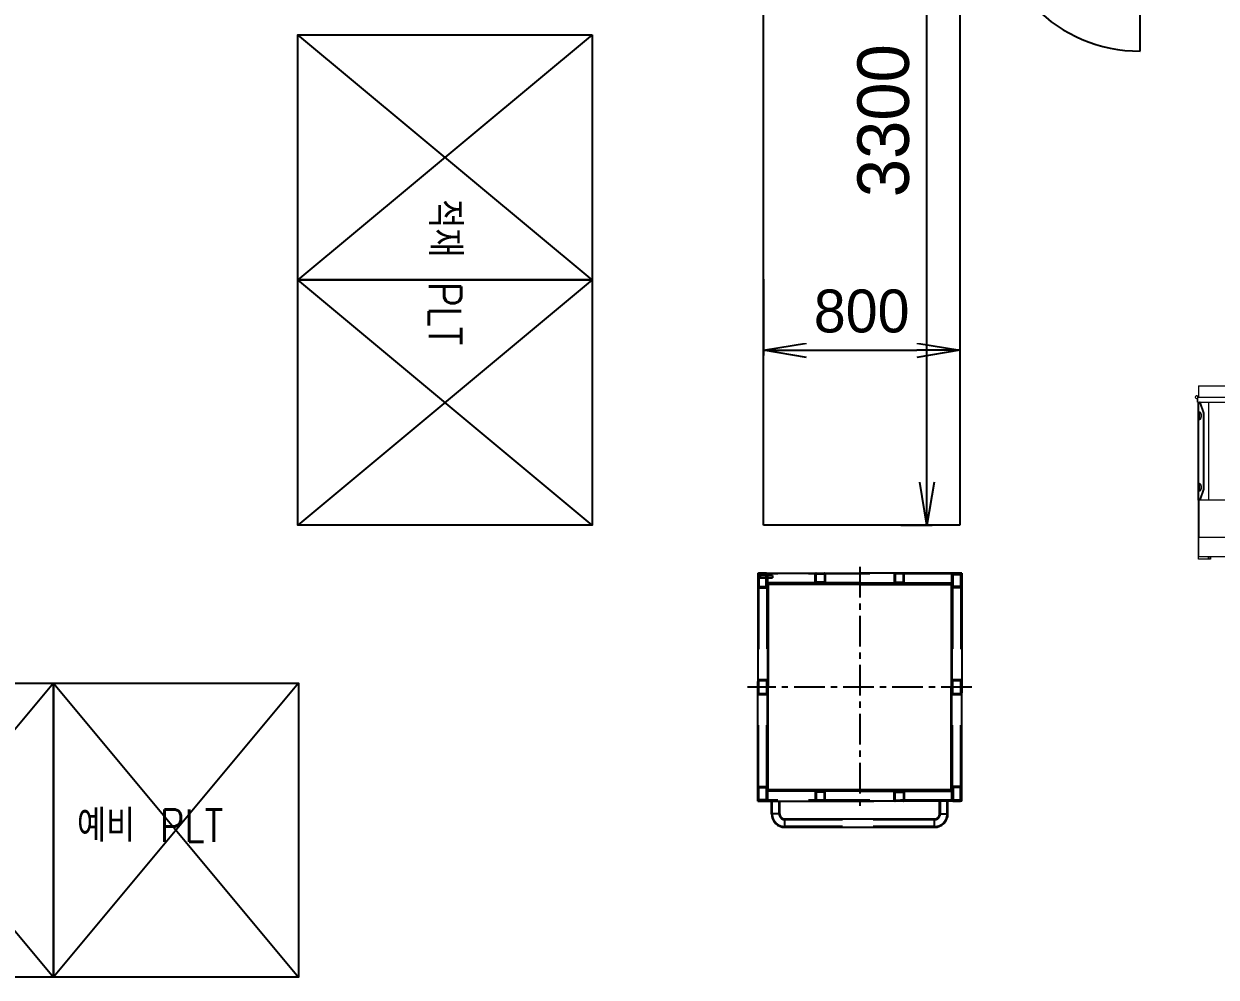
# Model space of a CAD drawing. Header units: millimetres. Extents: x 10462777 to 22643323, y 453826 to 1389191.
# Drawn here: x 11294223 to 11299086, y 575946 to 579836 of the extents above; entities that cross this region are included whole.
import ezdxf

# ---------------------------------------------------------------- set-up
doc = ezdxf.new("R2010")
doc.units = ezdxf.units.MM
doc.header["$LTSCALE"] = 200
doc.header["$MEASUREMENT"] = 0
doc.header["$PDMODE"] = 35
doc.header["$PDSIZE"] = -5
for name, pattern in [('CENTER', [2, 1.25, -0.25, 0.25, -0.25]), ('HIDDEN', [3.75, 2.5, -1.25]), ('STRICHPUNKT2', [18.5, 10, -4, 0.5, -4])]:
    doc.linetypes.add(name, pattern=pattern)
doc.layers.get('0').update_dxf_attribs({"linetype": 'CONTINUOUS'})
doc.layers.get('DEFPOINTS').update_dxf_attribs({"linetype": 'CONTINUOUS'})
for name, color, linetype in [('1 Center', 1, 'CENTER'), ('3 Hidden', 3, 'HIDDEN'), ('7', 7, 'CONTINUOUS'), ('BOM-UDEF', 3, 'CONTINUOUS'), ('CL', 3, 'CONTINUOUS'), ('HL', 2, 'HIDDEN'), ('TEXT', 7, 'CONTINUOUS')]:
    doc.layers.add(name, color=color, linetype=linetype)
doc.layers.add('LAYOUT', color=8, linetype='CONTINUOUS', lineweight=25)
doc.styles.add('ABB', font='txt.shx ', dxfattribs={"width": 0.8, "bigfont": ' whgtxt.shx'})
doc.styles.get("Standard").update_dxf_attribs({"font": 'SYMBOL'})
doc.dimstyles.new('DS ROBOTEC', dxfattribs={"dimscale": 0, "dimtxt": 2.5, "dimasz": 2.5, "dimexe": 0.3, "dimexo": 0.3, "dimgap": 0.5, "dimtad": 1, "dimzin": 9, "dimdsep": 46, "dimtxsty": 'Standard', "dimblk": 'OPEN', "dimcen": 0, "dimclrd": 4, "dimclre": 4, "dimclrt": 110, "dimazin": 2, "dimtm": 1.5, "dimtfac": 1, "dimtmove": 0, "dimatfit": 3, "dimldrblk": 'OPEN', "dimfxl": 1, "dimtfill": 1, "dimtolj": 1, "dimlwd": -1, "dimlwe": -1, "dimarcsym": 0})

# ---------------------------------------------------------------- blocks, each defined once
blk = doc.blocks.new('A$C0CF62632')
at = {"color": 4}
for p, q in [((25.9, 873.6), (25.9, 457.6)), ((25.9, 873.6), (490.9, 873.6)), ((25.9, 833.6), (490.9, 833.6)), ((65.9, 457.6), (65.9, 833.6)), ((65.9, 830.6), (65.9, 833.6)), ((68.9, 457.6), (68.9, 833.6)), ((71.9, 457.6), (71.9, 833.6)), ((71.9, 830.6), (490.9, 830.6)), ((955.9, 873.6), (490.9, 873.6)), ((955.9, 833.6), (490.9, 833.6)), ((909.9, 830.6), (490.9, 830.6)), ((909.9, 833.6), (909.9, 81.6)), ((912.9, 833.6), (912.9, 81.6)), ((915.9, 457.6), (915.9, 833.6)), ((915.9, 830.6), (915.9, 833.6)), ((955.9, 873.6), (955.9, 457.6)), ((1007.8, 817.6), (955.9, 817.6)), ((1007.8, 783.6), (955.9, 783.6)), ((1007.8, 783.6), (1007.8, 817.6)), ((1028.9, 152.1), (1028.9, 763)), ((1062.9, 762.5), (1028.9, 762.5)), ((1062.9, 152.7), (1062.9, 762.5)), ((25.9, 41.6), (25.9, 457.6)), ((65.9, 457.6), (65.9, 81.6)), ((68.9, 457.6), (68.9, 81.6)), ((71.9, 457.6), (71.9, 81.6)), ((915.9, 457.6), (915.9, 81.6)), ((955.9, 41.6), (955.9, 457.6)), ((1062.9, 152.7), (1028.9, 152.7)), ((1007.8, 131.6), (955.9, 131.6)), ((1007.8, 97.6), (955.9, 97.6)), ((1007.8, 131.6), (1007.8, 97.6)), ((25.9, 81.6), (490.9, 81.6)), ((65.9, 84.6), (65.9, 81.6)), ((71.9, 84.6), (490.9, 84.6)), ((909.9, 84.6), (490.9, 84.6)), ((955.9, 81.6), (490.9, 81.6)), ((915.9, 84.6), (915.9, 81.6)), ((25.9, 41.6), (490.9, 41.6)), ((955.9, 41.6), (490.9, 41.6))]:
    blk.add_line(p, q, dxfattribs=at)
at = {"color": 0}
for q in [(955.9, 514.9), (955.9, 400.3)]:
    blk.add_line((955.9, 457.6), q, dxfattribs=at)
at = {"color": 6, "linetype": 'HIDDEN'}
for p, q in [((35.9, 51.6), (35.9, 101.6)), ((35.9, 101.6), (44.9, 101.6)), ((44.9, 51.6), (44.9, 101.6)), ((35.9, 51.6), (44.9, 51.6))]:
    blk.add_line(p, q, dxfattribs=at)
at = {"color": 4, "linetype": 'STRICHPUNKT2'}
for p, q in [((23.4, 94.8), (23.4, 94.8)), ((958.4, 94.8), (958.4, 94.8))]:
    blk.add_line(p, q, dxfattribs=at)
blk.add_line((25.9, 41.6), (85.9, 41.6))
at = {"color": 0}
for points in [[(80.9, 838.6), (30.9, 838.6), (30.9, 868.6), (80.9, 868.6)], [(900.9, 838.6), (950.9, 838.6), (950.9, 868.6), (900.9, 868.6)], [(80.9, 76.6), (30.9, 76.6), (30.9, 46.6), (80.9, 46.6)], [(900.9, 76.6), (950.9, 76.6), (950.9, 46.6), (900.9, 46.6)]]:
    blk.add_lwpolyline(points, close=True, dxfattribs=at)
at = {"color": 4}
for centre, radius, start, end in [((1007.8, 762.5), 55.1, 359.9904, 90.0096), ((1007.8, 762.5), 21.1, 359.9362, 90.0638), ((1007.8, 152.7), 55.1, 269.9904, 0.0096), ((1007.8, 152.7), 21.1, 269.9362, 0.0638)]:
    blk.add_arc(centre, radius, start, end, dxfattribs=at)
at = {"layer": '1 Center', "ltscale": 0.5}
for p, q in [((490.9, 915.2), (490.9, 0)), ((0, 457.6), (981.8, 457.6)), ((0, 457.6), (981.8, 457.6))]:
    blk.add_line(p, q, dxfattribs=at)
at = {"layer": '3 Hidden', "color": 4, "linetype": 'HIDDEN'}
for p, q in [((25.9, 870.4), (73.9, 870.4)), ((25.9, 840), (25.9, 867.2)), ((25.9, 836.8), (73.9, 836.8)), ((29.1, 840), (29.1, 867.2)), ((32.3, 873.6), (79.5, 873.6)), ((32.3, 870.4), (79.5, 870.4)), ((79.5, 836.8), (32.3, 836.8)), ((79.5, 833.6), (32.3, 833.6)), ((82.7, 867.2), (82.7, 840)), ((85.9, 867.2), (85.9, 840)), ((460.9, 840), (460.9, 867.2)), ((460.9, 867.2), (460.9, 840)), ((464.1, 840), (464.1, 867.2)), ((464.1, 867.2), (464.1, 840)), ((467.3, 873.6), (514.5, 873.6)), ((514.5, 873.6), (467.3, 873.6)), ((467.3, 870.4), (514.5, 870.4)), ((514.5, 870.4), (467.3, 870.4)), ((514.5, 836.8), (467.3, 836.8)), ((467.3, 836.8), (514.5, 836.8)), ((514.5, 833.6), (467.3, 833.6)), ((467.3, 833.6), (514.5, 833.6)), ((517.7, 867.2), (517.7, 840)), ((517.7, 840), (517.7, 867.2)), ((520.9, 867.2), (520.9, 840)), ((520.9, 840), (520.9, 867.2)), ((895.9, 867.2), (895.9, 840)), ((899.1, 867.2), (899.1, 840)), ((949.5, 873.6), (902.3, 873.6)), ((949.5, 870.4), (902.3, 870.4)), ((902.3, 836.8), (949.5, 836.8)), ((902.3, 833.6), (949.5, 833.6)), ((955.9, 870.4), (907.8, 870.4)), ((955.9, 836.8), (907.8, 836.8)), ((952.7, 840), (952.7, 867.2)), ((955.9, 840), (955.9, 867.2)), ((25.9, 78.4), (73.9, 78.4)), ((25.9, 75.2), (25.9, 48)), ((29.1, 75.2), (29.1, 48)), ((79.5, 81.6), (32.3, 81.6)), ((79.5, 78.4), (32.3, 78.4)), ((82.7, 48), (82.7, 75.2)), ((85.9, 48), (85.9, 75.2)), ((460.9, 75.2), (460.9, 48)), ((460.9, 48), (460.9, 75.2)), ((464.1, 75.2), (464.1, 48)), ((464.1, 48), (464.1, 75.2)), ((514.5, 81.6), (467.3, 81.6)), ((467.3, 81.6), (514.5, 81.6)), ((514.5, 78.4), (467.3, 78.4)), ((467.3, 78.4), (514.5, 78.4)), ((517.7, 48), (517.7, 75.2)), ((517.7, 75.2), (517.7, 48)), ((520.9, 48), (520.9, 75.2)), ((520.9, 75.2), (520.9, 48)), ((895.9, 48), (895.9, 75.2)), ((899.1, 48), (899.1, 75.2)), ((902.3, 81.6), (949.5, 81.6)), ((902.3, 78.4), (949.5, 78.4)), ((955.9, 78.4), (907.8, 78.4)), ((952.7, 75.2), (952.7, 48)), ((955.9, 75.2), (955.9, 48)), ((25.9, 44.8), (73.9, 44.8)), ((32.3, 44.8), (79.5, 44.8)), ((32.3, 41.6), (79.5, 41.6)), ((467.3, 44.8), (514.5, 44.8)), ((514.5, 44.8), (467.3, 44.8)), ((467.3, 41.6), (514.5, 41.6)), ((514.5, 41.6), (467.3, 41.6)), ((949.5, 44.8), (902.3, 44.8)), ((949.5, 41.6), (902.3, 41.6)), ((955.9, 44.8), (907.8, 44.8))]:
    blk.add_line(p, q, dxfattribs=at)
at = {"layer": '3 Hidden', "color": 0, "linetype": 'HIDDEN'}
for p, q in [((30.9, 840), (30.9, 868.6)), ((950.9, 840), (950.9, 868.6)), ((30.9, 75.2), (30.9, 46.6)), ((950.9, 75.2), (950.9, 46.6))]:
    blk.add_line(p, q, dxfattribs=at)
at = {"layer": '3 Hidden', "color": 4}
for p, q in [((28.9, 634.7), (28.9, 602.7)), ((61.9, 638.6), (29.9, 638.6)), ((61.9, 635.7), (29.9, 635.7)), ((62.9, 602.7), (62.9, 634.7)), ((918.9, 602.7), (918.9, 634.7)), ((919.9, 638.6), (951.9, 638.6)), ((919.9, 635.7), (951.9, 635.7)), ((952.9, 634.7), (952.9, 602.7)), ((29.9, 601.7), (61.9, 601.7)), ((29.9, 598.6), (61.9, 598.6)), ((951.9, 601.7), (919.9, 601.7)), ((951.9, 598.6), (919.9, 598.6)), ((28.9, 280.5), (28.9, 312.5)), ((29.9, 316.6), (61.9, 316.6)), ((29.9, 313.5), (61.9, 313.5)), ((62.9, 312.5), (62.9, 280.5)), ((918.9, 312.5), (918.9, 280.5)), ((951.9, 316.6), (919.9, 316.6)), ((951.9, 313.5), (919.9, 313.5)), ((952.9, 280.5), (952.9, 312.5)), ((61.9, 279.5), (29.9, 279.5)), ((61.9, 276.6), (29.9, 276.6)), ((919.9, 279.5), (951.9, 279.5)), ((919.9, 276.6), (951.9, 276.6))]:
    blk.add_line(p, q, dxfattribs=at)
at = {"layer": '3 Hidden', "color": 4, "linetype": 'HIDDEN'}
for centre, radius, start, end in [((32.3, 867.2), 6.4, 90, 180), ((32.3, 840), 6.4, 180, 270), ((32.3, 867.2), 3.2, 90, 180), ((32.3, 840), 3.2, 180, 270), ((79.5, 867.2), 6.4, 0, 90), ((79.5, 867.2), 3.2, 0, 90), ((79.5, 840), 6.4, 270, 360), ((79.5, 840), 3.2, 270, 360), ((467.3, 867.2), 6.4, 90, 180), ((467.3, 867.2), 6.4, 90, 180), ((467.3, 840), 6.4, 180, 270), ((467.3, 840), 6.4, 180, 270), ((467.3, 867.2), 3.2, 90, 180), ((467.3, 867.2), 3.2, 90, 180), ((467.3, 840), 3.2, 180, 270), ((467.3, 840), 3.2, 180, 270), ((514.5, 867.2), 6.4, 0, 90), ((514.5, 867.2), 6.4, 0, 90), ((514.5, 867.2), 3.2, 0, 90), ((514.5, 867.2), 3.2, 0, 90), ((514.5, 840), 6.4, 270, 360), ((514.5, 840), 3.2, 270, 360), ((514.5, 840), 6.4, 270, 360), ((514.5, 840), 3.2, 270, 360), ((902.3, 867.2), 6.4, 90, 180), ((902.3, 840), 6.4, 180, 270), ((902.3, 867.2), 3.2, 90, 180), ((902.3, 840), 3.2, 180, 270), ((949.5, 867.2), 6.4, 0, 90), ((949.5, 867.2), 3.2, 0, 90), ((949.5, 840), 6.4, 270, 360), ((949.5, 840), 3.2, 270, 360), ((32.3, 75.2), 6.4, 90, 180), ((32.3, 75.2), 3.2, 90, 180), ((79.5, 75.2), 6.4, 0, 90), ((79.5, 75.2), 3.2, 0, 90), ((467.3, 75.2), 6.4, 90, 180), ((467.3, 75.2), 6.4, 90, 180), ((467.3, 75.2), 3.2, 90, 180), ((467.3, 75.2), 3.2, 90, 180), ((514.5, 75.2), 6.4, 0, 90), ((514.5, 75.2), 6.4, 0, 90), ((514.5, 75.2), 3.2, 0, 90), ((514.5, 75.2), 3.2, 0, 90), ((902.3, 75.2), 6.4, 90, 180), ((902.3, 75.2), 3.2, 90, 180), ((949.5, 75.2), 6.4, 0, 90), ((949.5, 75.2), 3.2, 0, 90), ((32.3, 48), 6.4, 180, 270), ((32.3, 48), 3.2, 180, 270), ((79.5, 48), 6.4, 270, 360), ((79.5, 48), 3.2, 270, 360), ((467.3, 48), 6.4, 180, 270), ((467.3, 48), 6.4, 180, 270), ((467.3, 48), 3.2, 180, 270), ((467.3, 48), 3.2, 180, 270), ((514.5, 48), 6.4, 270, 360), ((514.5, 48), 3.2, 270, 360), ((514.5, 48), 6.4, 270, 360), ((514.5, 48), 3.2, 270, 360), ((902.3, 48), 6.4, 180, 270), ((902.3, 48), 3.2, 180, 270), ((949.5, 48), 6.4, 270, 360), ((949.5, 48), 3.2, 270, 360)]:
    blk.add_arc(centre, radius, start, end, dxfattribs=at)
at = {"layer": '3 Hidden', "color": 4}
for centre, radius, start, end in [((29.9, 634.6), 4, 90, 180), ((29.9, 634.7), 1, 90, 180), ((61.9, 634.6), 4, 0, 90), ((61.9, 634.7), 1, 0, 90), ((919.9, 634.6), 4, 90, 180), ((919.9, 634.7), 1, 90, 180), ((951.9, 634.6), 4, 0, 90), ((951.9, 634.7), 1, 0, 90), ((29.9, 602.6), 4, 180, 270), ((29.9, 602.7), 1, 180, 270), ((61.9, 602.7), 1, 270, 0), ((61.9, 602.6), 4, 270, 0), ((919.9, 602.6), 4, 180, 270), ((919.9, 602.7), 1, 180, 270), ((951.9, 602.7), 1, 270, 0), ((951.9, 602.6), 4, 270, 0), ((29.9, 312.6), 4, 90, 180), ((29.9, 312.5), 1, 90, 180), ((61.9, 312.6), 4, 360, 90), ((61.9, 312.5), 1, 0, 90), ((919.9, 312.6), 4, 90, 180), ((919.9, 312.5), 1, 90, 180), ((951.9, 312.6), 4, 0, 90), ((951.9, 312.5), 1, 360, 90), ((29.9, 280.6), 4, 180, 270), ((29.9, 280.5), 1, 180, 270), ((61.9, 280.6), 4, 270, 360), ((61.9, 280.5), 1, 270, 0), ((919.9, 280.6), 4, 180, 270), ((919.9, 280.5), 1, 180, 270), ((951.9, 280.6), 4, 270, 0), ((951.9, 280.5), 1, 270, 0)]:
    blk.add_arc(centre, radius, start, end, dxfattribs=at)
at = {"layer": '7', "color": 7, "linetype": 'HIDDEN', "ltscale": 0.5}
for p, q in [((29.1, 873.6), (29.1, 41.6)), ((952.7, 873.6), (952.7, 41.6)), ((1007.8, 814.6), (955.9, 814.6)), ((1007.8, 786.6), (955.9, 786.6)), ((1032.1, 762.5), (1032.1, 152.7)), ((1059.7, 762.5), (1059.7, 152.7))]:
    blk.add_line(p, q, dxfattribs=at)
at = {"layer": '7', "color": 0, "linetype": 'HIDDEN', "ltscale": 0.5}
for p, q in [((85, 836.8), (490.9, 836.8)), ((85.9, 870.4), (490.9, 870.4)), ((895.9, 870.4), (490.9, 870.4)), ((896.7, 836.8), (490.9, 836.8)), ((85, 78.4), (490.9, 78.4)), ((896.7, 78.4), (490.9, 78.4)), ((85.9, 44.8), (490.9, 44.8)), ((895.9, 44.8), (490.9, 44.8))]:
    blk.add_line(p, q, dxfattribs=at)
at = {"layer": '7', "color": 7, "linetype": 'HIDDEN'}
for p, q in [((1007.8, 128.6), (955.9, 128.6)), ((1007.8, 100.6), (955.9, 100.6))]:
    blk.add_line(p, q, dxfattribs=at)
at = {"layer": '7', "color": 7, "linetype": 'HIDDEN', "ltscale": 0.5}
for centre, radius, start, end in [((1007.8, 762.5), 52.1, 359.9904, 90.0096), ((1007.8, 762.5), 24.1, 359.9362, 90.0638), ((1007.8, 152.7), 52.1, 269.9904, 0.0096), ((1007.8, 152.7), 24.1, 269.9362, 0.0638)]:
    blk.add_arc(centre, radius, start, end, dxfattribs=at)
blk = doc.blocks.new('_OPEN')
at = {"color": 0, "linetype": 'ByBlock'}
for p, q in [((-1, 0.167), (0, 0)), ((0, 0), (-1, -0.167)), ((0, 0), (-1, 0))]:
    blk.add_line(p, q, dxfattribs=at)
blk = doc.blocks.new('*D265')
at = {"color": 4, "ltscale": 10, "transparency": 16777216}
for p, q in [((11297799.9, 581091), (11297927.1, 581091)), ((11297906.1, 577966), (11297906.1, 580916)), ((11297799.9, 577791), (11297927.1, 577791))]:
    blk.add_line(p, q, dxfattribs=at)
at = {"layer": 'DEFPOINTS', "color": 0, "ltscale": 10, "transparency": 16777216}
for p in [(11297778.9, 581091), (11297906.1, 581091), (11297778.9, 577791)]:
    blk.add_point(p, dxfattribs=at)
at = {"color": 4, "ltscale": 10, "transparency": 16777216, "xscale": 175, "yscale": 175, "zscale": 175}
for p, rotation in [((11297906.1, 581091), 90), ((11297906.1, 577791), 270)]:
    blk.add_blockref('_OPEN', p, dxfattribs=dict(at, rotation=rotation))
at = {"color": 110, "ltscale": 10, "transparency": 16777216, "insert": (11297729, 579441), "char_height": 210, "attachment_point": 5, "rotation": 90, "bg_fill": 3, "box_fill_scale": 1.25, "bg_fill_color": 256, "bg_fill_true_color": 13158600, "bg_fill_transparency": 0}
blk.add_mtext('\\A1;3300', dxfattribs=at)
blk = doc.blocks.new('*D266')
at = {"color": 4, "ltscale": 10, "transparency": 16777216}
for p, q in [((11297239.9, 578794.5), (11297239.9, 578483)), ((11298039.9, 578794.5), (11298039.9, 578483)), ((11297414.9, 578504), (11297864.9, 578504))]:
    blk.add_line(p, q, dxfattribs=at)
at = {"layer": 'DEFPOINTS', "color": 0, "ltscale": 10, "transparency": 16777216}
for p in [(11297239.9, 578815.5, 0), (11298039.9, 578815.5), (11298039.9, 578504)]:
    blk.add_point(p, dxfattribs=at)
at = {"color": 4, "ltscale": 10, "transparency": 16777216, "xscale": 175, "yscale": 175, "zscale": 175, "rotation": 180}
blk.add_blockref('_OPEN', (11297239.9, 578504), dxfattribs=at)
at = {"color": 4, "ltscale": 10, "transparency": 16777216, "xscale": 175, "yscale": 175, "zscale": 175}
blk.add_blockref('_OPEN', (11298039.9, 578504), dxfattribs=at)
at = {"color": 110, "ltscale": 10, "transparency": 16777216, "insert": (11297639.9, 578663.2), "char_height": 175, "attachment_point": 5, "bg_fill": 3, "box_fill_scale": 1.25, "bg_fill_color": 256, "bg_fill_true_color": 13158600, "bg_fill_transparency": 0}
blk.add_mtext('\\A1;800', dxfattribs=at)
blk = doc.blocks.new('A$C0A262EB9')
at = {"ltscale": 10}
for p, q in [((0, 3300), (800, 3300)), ((0, 0), (0, 3300)), ((800, 3300), (800, 0)), ((800, 0), (0, 0))]:
    blk.add_line(p, q, dxfattribs=at)
blk = doc.blocks.new('HS_BOM', base_point=(-55.5, -107.5))
at = {"layer": 'BOM-UDEF'}
blk.add_circle((-55.5, -107.5), 0.25, dxfattribs=at)
blk = doc.blocks.new('A$C657A6F78')
at = {"layer": 'HL'}
for p, q in [((0, 15.4), (0, -15.4)), ((2.3, 15.4), (2.3, -15.4)), ((35.4, 20), (4.6, 20)), ((35.4, 17.7), (4.6, 17.7)), ((37.7, -15.4), (37.7, 15.4)), ((40, -15.4), (40, 15.4)), ((4.6, -17.7), (35.4, -17.7)), ((4.6, -20), (35.4, -20))]:
    blk.add_line(p, q, dxfattribs=at)
for centre, radius, start, end in [((4.6, 15.4), 4.6, 90, 180), ((4.6, 15.4), 2.3, 90, 180), ((35.4, 15.4), 4.6, 0, 90), ((35.4, 15.4), 2.3, 0, 90), ((4.6, -15.4), 4.6, 180, 270), ((4.6, -15.4), 2.3, 180, 270), ((35.4, -15.4), 4.6, 270, 0), ((35.4, -15.4), 2.3, 270, 0)]:
    blk.add_arc(centre, radius, start, end, dxfattribs=at)
at = {"layer": 'HL', "rotation": 270}
blk.add_blockref('HS_BOM', (20, 18.8), dxfattribs=at)
blk = doc.blocks.new('A$C3204531D')
for p, q in [((-50, -75), (-50, 75)), ((-45, 80), (-5, 80)), ((0, 75), (0, -75)), ((-45, -80), (-5, -80))]:
    blk.add_line(p, q)
for centre in [(-25, 60), (-25, -60)]:
    blk.add_circle(centre, 9.5)
for centre, start, end in [((-45, 75), 90, 180), ((-5, 75), 0, 90), ((-45, -75), 180, 270), ((-5, -75), 270, 0)]:
    blk.add_arc(centre, 5, start, end)
at = {"layer": 'CL'}
for p, q in [((-11.6, 60), (-38.4, 60)), ((-25, 46.6), (-25, 73.4)), ((-25, -73.4), (-25, -46.6)), ((-11.6, -60), (-38.4, -60))]:
    blk.add_line(p, q, dxfattribs=at)
blk = doc.blocks.new('A$C09F76A12')
for p, q in [((700, 645, 0), (0, 645, 0)), ((0, 605, 0), (0, 645, 0)), ((700, 605, 0), (700, 645, 0)), ((0, 605, 0), (700, 605, 0)), ((655, 0, 0), (655, 605, 0))]:
    blk.add_line(p, q)
at = {"ltscale": 10}
blk.add_arc((655, 605, 0), 605, 180, 270, dxfattribs=at)
at = {"layer": 'HL'}
for p, q in [((0, 642.7, 0), (700, 642.7, 0)), ((0, 607.3, 0), (700, 607.3, 0))]:
    blk.add_line(p, q, dxfattribs=at)
at = {"xscale": -1}
for name, p in [('A$C3204531D', (0, 625, 0)), ('A$C657A6F78', (695, 625, 0))]:
    blk.add_blockref(name, p, dxfattribs=at)
for name, p in [('A$C3204531D', (700, 625, 0)), ('A$C657A6F78', (5, 625, 0))]:
    blk.add_blockref(name, p)
blk = doc.blocks.new('A$C59452EB3')
at = {"color": 7, "linetype": 'Continuous', "lineweight": 0}
for p, q in [((-693.6, 707.9), (-693.6, 466.4)), ((-653.6, 707.9), (-693.6, 707.9)), ((-693.3, 697.6), (-0.3, 697.6)), ((-693.3, 697.6), (-693.3, 617.7)), ((-653.6, 707.9), (-653.6, 697.6)), ((-648.1, 707.9), (-653.6, 707.9)), ((-648.1, 697.6), (-648.1, 707.9)), ((-645.1, 707.9), (-648.1, 707.9)), ((-645.1, 697.6), (-645.1, 707.9)), ((-48.5, 697.6), (-48.5, 707.9)), ((-48.5, 707.9), (-45.5, 707.9)), ((-45.5, 697.6), (-45.5, 707.9)), ((-45.5, 707.9), (-40, 707.9)), ((-40, 707.9), (0, 707.9)), ((-40, 707.9), (-40, 697.6)), ((-0.3, 697.6), (-0.3, 617.7)), ((0, 707.9), (0, 466.4)), ((-0.3, 617.7), (-693.3, 617.7)), ((-693.3, 466.4), (-693.3, 617.7)), ((-0.3, 466.4), (-0.3, 617.7)), ((-696.8, 66.4), (-696.8, 466.4)), ((-693.6, 466.4), (-696.8, 466.4)), ((-693.6, 429.4), (-693.6, 466.4)), ((-689.7, 466.4), (-693.6, 466.4)), ((-675.5, 422.7), (-689.7, 466.4)), ((-687.1, 466.4), (-689.7, 466.4)), ((-672.9, 422.7), (-687.1, 466.4)), ((-653.6, 466.4), (-687.1, 466.4)), ((-653.6, 66.4), (-653.6, 466.4)), ((-653.6, 466.4), (-40, 466.4)), ((-40, 66.4), (-40, 466.4)), ((-40, 466.4), (-6.5, 466.4)), ((-20.7, 422.7), (-6.5, 466.4)), ((-18.1, 422.7), (-3.9, 466.4)), ((-6.5, 466.4), (-3.9, 466.4)), ((-3.9, 466.4), (0, 466.4)), ((0, 429.4), (0, 466.4)), ((0, 466.4), (3.2, 466.4)), ((3.2, 66.4), (3.2, 466.4)), ((-693.6, 429.4), (-689.5, 429.4)), ((-693.6, 399.4), (-693.6, 429.4)), ((-693.6, 137.4), (-693.6, 399.4)), ((-689.5, 399.4), (-693.6, 399.4)), ((-690.6, 399.4), (-690.6, 429.4)), ((-672.9, 422.7), (-675.5, 422.7)), ((-675.5, 110.1), (-675.5, 422.7)), ((-672.9, 110.1), (-672.9, 422.7)), ((-20.7, 422.7), (-18.1, 422.7)), ((-20.7, 110.1), (-20.7, 422.7)), ((-18.1, 110.1), (-18.1, 422.7)), ((0, 429.4), (-4.1, 429.4)), ((-4.1, 399.4), (0, 399.4)), ((-3, 399.4), (-3, 429.4)), ((0, 399.4), (0, 429.4)), ((0, 137.4), (0, 399.4)), ((-693.6, 137.4), (-689.5, 137.4)), ((-693.6, 107.4), (-693.6, 137.4)), ((-693.6, 66.4), (-693.6, 107.4)), ((-689.5, 107.4), (-693.6, 107.4)), ((-690.6, 107.4), (-690.6, 137.4)), ((-689.7, 66.4), (-675.5, 110.1)), ((-687.1, 66.4), (-672.9, 110.1)), ((-672.9, 110.1), (-675.5, 110.1)), ((-20.7, 110.1), (-18.1, 110.1)), ((-6.5, 66.4), (-20.7, 110.1)), ((-3.9, 66.4), (-18.1, 110.1)), ((0, 137.4), (-4.1, 137.4)), ((-4.1, 107.4), (0, 107.4)), ((-3, 107.4), (-3, 137.4)), ((0, 107.4), (0, 137.4)), ((0, 66.4), (0, 107.4)), ((-696.8, 66.4), (-693.6, 66.4)), ((-684.8, 46.4), (-696.3, 66.4)), ((-693.6, 66.4), (-689.7, 66.4)), ((-693.6, 47.5), (-693.6, 61.8)), ((-687.1, 66.4), (-689.7, 66.4)), ((-687.1, 66.4), (-653.6, 66.4)), ((-40, 66.4), (-653.6, 66.4)), ((-564.3, 66.4), (-564.3, 46.4)), ((-560.3, 46.4), (-560.3, 66.4)), ((-6.5, 66.4), (-40, 66.4)), ((-6.5, 66.4), (-3.9, 66.4)), ((0, 66.4), (-3.9, 66.4)), ((3.2, 66.4), (0, 66.4)), ((2.7, 66.4), (2.7, 46.4)), ((3.2, 66.4), (5.2, 66.4)), ((5.2, 66.4), (5.2, 51)), ((-685.4, 47.5), (-693.6, 47.5)), ((-693.6, 0), (-693.6, 47.5)), ((0, 0), (-693.6, 0)), ((-564.3, 46.4), (-684.8, 46.4)), ((-666.2, 24.4), (-666.2, 46.4)), ((-648.7, 24.4), (-666.2, 24.4)), ((-648.7, 24.4), (-648.7, 46.4)), ((-644, 24.4), (-648.7, 24.4)), ((-644, 46.4), (-644, 22.4)), ((-602, 22.4), (-644, 22.4)), ((-641, 46.4), (-641, 33.4)), ((-635.7, 33.4), (-641, 33.4)), ((-635.7, 33.4), (-635.7, 46.4)), ((-610.2, 33.4), (-635.7, 33.4)), ((-610.2, 33.4), (-610.2, 46.4)), ((-605, 33.4), (-610.2, 33.4)), ((-605, 33.4), (-605, 46.4)), ((-602, 22.4), (-602, 46.4)), ((-586.5, 42.9), (-602, 42.9)), ((-586.5, 42.9), (-586.5, 46.4)), ((-560.3, 47.5), (-564.3, 47.5)), ((2.7, 46.4), (-560.3, 46.4)), ((-545.3, 46.3), (-545.3, 46.4)), ((-545.3, 46.3), (-541.4, 46.3)), ((-541.4, 46.3), (-541.4, 46.4)), ((-541.4, 46.3), (-541.2, 46.3)), ((-541.2, 46.3), (-541.2, 46.4)), ((-541.2, 46.3), (-537.3, 46.3)), ((-537.3, 46.3), (-537.3, 46.4)), ((-537.3, 46.3), (-534.1, 46.3)), ((-534.1, 46.3), (-534.1, 46.4)), ((-533.5, 46.3), (-533.5, 46.4)), ((-533.5, 46.3), (-530.3, 46.3)), ((-530.3, 46.3), (-530.3, 46.4)), ((-530.3, 46.3), (-526.5, 46.3)), ((-526.5, 46.3), (-526.5, 46.4)), ((-526.5, 46.3), (-526.3, 46.3)), ((-526.3, 46.3), (-526.3, 46.4)), ((-526.3, 46.3), (-522.4, 46.3)), ((-525.2, 43.6), (-525.2, 46.3)), ((-489.2, 43.6), (-525.2, 43.6)), ((-525.2, 32.2), (-525.2, 43.6)), ((-489.2, 32.2), (-525.2, 32.2)), ((-522.4, 46.3), (-522.4, 46.4)), ((-520.8, 46.3), (-520.8, 46.4)), ((-520.8, 46.3), (-514.3, 46.3)), ((-514.3, 46.3), (-514.3, 46.4)), ((-513.7, 46.3), (-513.7, 46.4)), ((-513.7, 46.3), (-511.7, 46.3)), ((-511.7, 46.3), (-511.7, 46.4)), ((-506.5, 46.3), (-506.5, 46.4)), ((-506.3, 46.3), (-506.3, 46.4)), ((-504.8, 46.3), (-504.8, 46.4)), ((-502.9, 46.3), (-502.9, 46.4)), ((-502.9, 46.3), (-496.3, 46.3)), ((-496.3, 46.3), (-496.3, 46.4)), ((-495.7, 46.3), (-495.7, 46.4)), ((-495.7, 46.3), (-493.7, 46.3)), ((-493.7, 46.3), (-493.7, 46.4)), ((-489.2, 46.3), (-489.2, 43.6)), ((-489.2, 43.6), (-489.2, 32.2)), ((-488.6, 46.3), (-488.6, 46.4)), ((-488.4, 46.3), (-488.4, 46.4)), ((-488.4, 46.3), (-488.4, 46.3)), ((-486.9, 46.3), (-486.9, 46.4)), ((0, 0), (0, 46.4))]:
    blk.add_line(p, q, dxfattribs=at)
at = {"color": 7, "linetype": 'Continuous', "lineweight": 0, "flags": 128}
for points in [[(-689.5, 429.4), (-688.3, 429.3), (-687.2, 428.7), (-686.1, 427.8), (-685.1, 426.6), (-684.2, 425), (-683.5, 423.3), (-682.8, 421.2), (-682.4, 419.1), (-682.1, 416.8), (-682, 414.4), (-682.1, 412.1), (-682.4, 409.8), (-682.8, 407.6), (-683.5, 405.6), (-684.2, 403.8), (-685.1, 402.3), (-686.1, 401.1), (-687.2, 400.2), (-688.3, 399.6), (-689.5, 399.4)], [(-4.1, 429.4), (-5.3, 429.3), (-6.4, 428.7), (-7.5, 427.8), (-8.5, 426.6), (-9.4, 425), (-10.1, 423.3), (-10.8, 421.2), (-11.2, 419.1), (-11.5, 416.8), (-11.6, 414.4), (-11.5, 412.1), (-11.2, 409.8), (-10.8, 407.6), (-10.1, 405.6), (-9.4, 403.8), (-8.5, 402.3), (-7.5, 401.1), (-6.4, 400.2), (-5.3, 399.6), (-4.1, 399.4)], [(-689.5, 137.4), (-688.3, 137.3), (-687.2, 136.7), (-686.1, 135.8), (-685.1, 134.6), (-684.2, 133), (-683.5, 131.3), (-682.8, 129.2), (-682.4, 127.1), (-682.1, 124.8), (-682, 122.4), (-682.1, 120.1), (-682.4, 117.8), (-682.8, 115.6), (-683.5, 113.6), (-684.2, 111.8), (-685.1, 110.3), (-686.1, 109.1), (-687.2, 108.2), (-688.3, 107.6), (-689.5, 107.4)], [(-4.1, 137.4), (-5.3, 137.3), (-6.4, 136.7), (-7.5, 135.8), (-8.5, 134.6), (-9.4, 133), (-10.1, 131.3), (-10.8, 129.2), (-11.2, 127.1), (-11.5, 124.8), (-11.6, 122.4), (-11.5, 120.1), (-11.2, 117.8), (-10.8, 115.6), (-10.1, 113.6), (-9.4, 111.8), (-8.5, 110.3), (-7.5, 109.1), (-6.4, 108.2), (-5.3, 107.6), (-4.1, 107.4)]]:
    blk.add_lwpolyline(points, dxfattribs=at)
at = {"color": 7, "linetype": 'Continuous', "lineweight": 0}
blk.add_arc((8.2, 46.4), 5.5, 180, 123.0557, dxfattribs=at)

msp = doc.modelspace()

# ---------------------------------------------------------------- linework, layer by layer
at = {"ltscale": 10, "elevation": 0}
for points in [[(11296540.25296, 579790.97772), (11296540.25296, 578790.97772), (11295340.25296, 578790.97772), (11295340.25296, 579790.97772), (11296540.25296, 579790.97772)], [(11296540.25296, 578790.97772), (11295340.25296, 579790.97772)], [(11296540.25296, 579790.97772), (11295340.25296, 578790.97772)], [(11296540.25296, 578790.97772), (11296540.25296, 577790.97772), (11295340.25296, 577790.97772), (11295340.25296, 578790.97772), (11296540.25296, 578790.97772)], [(11296540.25296, 577790.97772), (11295340.25296, 578790.97772)], [(11296540.25296, 578790.97772), (11295340.25296, 577790.97772)], [(11293343.13856, 577145.88492), (11294343.13856, 577145.88492), (11294343.13856, 575945.88492), (11293343.13856, 575945.88492), (11293343.13856, 577145.88492)], [(11294343.13856, 577145.88492), (11293343.13856, 575945.88492)], [(11293343.13856, 577145.88492), (11294343.13856, 575945.88492)], [(11294343.13856, 577145.88492), (11295343.13856, 577145.88492), (11295343.13856, 575945.88492), (11294343.13856, 575945.88492), (11294343.13856, 577145.88492)], [(11295343.13856, 577145.88492), (11294343.13856, 575945.88492)], [(11294343.13856, 577145.88492), (11295343.13856, 575945.88492)]]:
    msp.add_lwpolyline(points, dxfattribs=at)

# ---------------------------------------------------------------- block references
at = {"ltscale": 10}
msp.add_blockref('A$C09F76A12', (11298120.35129, 579724.66261, 0), dxfattribs=at)
at = {"ltscale": 10, "rotation": 269.9999999999999}
msp.add_blockref('A$C0CF62632', (11297174.25285, 577620.31619, 0), dxfattribs=at)
at = {"layer": 'LAYOUT', "color": 0, "rotation": 180}
msp.add_blockref('A$C59452EB3', (11299014.27229, 578359.26273, 0), dxfattribs=at)

# ---------------------------------------------------------------- texts
at = {"layer": 'TEXT', "lineweight": -3, "style": 'ABB', "width": 0.85}
msp.add_text('적재 PLT', height=132, rotation=270, dxfattribs=at).set_placement((11295874.2097, 579120.81711))
msp.add_text('예비 PLT', height=132, dxfattribs=at).set_placement((11294439.43984, 576498.36314, 0))

# ---------------------------------------------------------------- dimensions: what is measured, and where the dimension line sits
at = {"ltscale": 10}
dim = msp.add_linear_dim(base=(11297906.09666, 581090.97772, 0), p1=(11297778.85226, 577790.97772, 0), p2=(11297778.85226, 581090.97772, 0), angle=90, dimstyle='DS ROBOTEC', override={"dimscale": 70, "dimtxt": 3, "dimgap": 1, "dimdec": 0}, dxfattribs=at)
dim.commit()
dim.dimension.update_dxf_attribs({"geometry": '*D265', "text_midpoint": (11297728.97698, 579440.97772, 0)})

# ---------------------------------------------------------------- next in the draw order: dimensions: what is measured, and where the dimension line sits
dim = msp.add_linear_dim(base=(11298039.85789, 578503.95119, 0), p1=(11297239.85789, 578815.49416, 0), p2=(11298039.85789, 578815.49416, 0), dimstyle='DS ROBOTEC', override={"dimscale": 70, "dimgap": 1, "dimdec": 0}, dxfattribs=at)
dim.commit()
dim.dimension.update_dxf_attribs({"geometry": '*D266', "text_midpoint": (11297639.85789, 578663.21759, 0)})

# ---------------------------------------------------------------- next in the draw order: block references
msp.add_blockref('A$C0A262EB9', (11297239.85772, 577790.97779, 0), dxfattribs=at)

doc.saveas('drawing.dxf')
